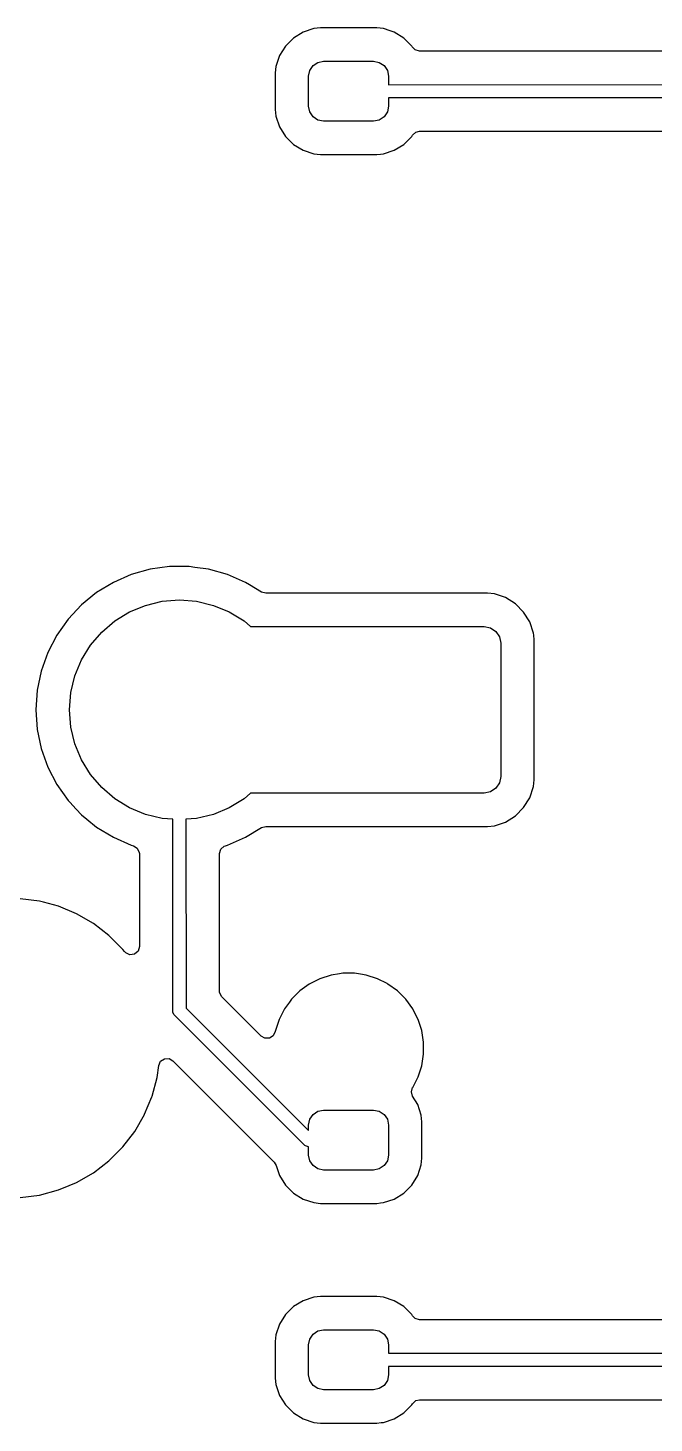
# Model space of a CAD drawing. Header units: millimetres. Extents: x 46 to 4458, y 59 to 1499.
# Drawn here: x 1655.9 to 1665.3, y 861.31 to 882.26 of the extents above; entities that cross this region are included whole.
import ezdxf

# ---------------------------------------------------------------- set-up
doc = ezdxf.new("R2010")
doc.units = ezdxf.units.MM
doc.layers.add('BLACK', color=7, linetype='Continuous')

msp = doc.modelspace()

# ---------------------------------------------------------------- linework, layer by layer
at = {"layer": 'BLACK', "linetype": 'Continuous'}
for p, q in [((1660.19041, 882.24724), (1660.02942, 882.19389)), ((1660.28976, 882.25739), (1660.19041, 882.24724)), ((1660.19041, 882.24724), (1660.19041, 882.24724)), ((1660.28978, 882.25739), (1660.28976, 882.25739)), ((1661.13647, 882.25739), (1660.28978, 882.25739)), ((1661.23583, 882.24724), (1661.13647, 882.25739)), ((1661.33768, 882.21349), (1661.23583, 882.24724)), ((1659.88507, 882.10486), (1659.76515, 881.98493)), ((1659.88508, 882.10486), (1659.88507, 882.10486)), ((1660.02941, 882.19389), (1659.88508, 882.10486)), ((1660.02942, 882.19389), (1660.02941, 882.19389)), ((1661.39682, 882.19389), (1661.33768, 882.21349)), ((1661.54116, 882.10486), (1661.39682, 882.19389)), ((1661.39682, 882.19389), (1661.39682, 882.19389)), ((1661.39682, 882.19389), (1661.39682, 882.19389)), ((1661.66109, 881.98493), (1661.54116, 882.10486)), ((1661.54116, 882.10486), (1661.54116, 882.10486)), ((1659.67612, 881.84058), (1659.62277, 881.6796)), ((1659.76515, 881.98493), (1659.67612, 881.84059)), ((1659.67612, 881.84059), (1659.67612, 881.84058)), ((1659.76515, 881.98493), (1659.76515, 881.98493)), ((1661.66892, 881.97223), (1661.66109, 881.98493)), ((1661.67258, 881.96629), (1661.66892, 881.97223)), ((1661.71108, 881.92707), (1661.67258, 881.96629)), ((1661.77812, 881.90739), (1661.71108, 881.92707)), ((1678.69812, 881.90739), (1661.77812, 881.90739)), ((1659.62277, 881.6796), (1659.61262, 881.58024)), ((1660.13025, 881.61799), (1660.17902, 881.69099)), ((1660.17902, 881.69099), (1660.25202, 881.73976)), ((1660.25202, 881.73976), (1660.33812, 881.75689)), ((1660.33812, 881.75689), (1661.08812, 881.75689)), ((1661.08812, 881.75689), (1661.17422, 881.73976)), ((1661.17422, 881.73976), (1661.24722, 881.69099)), ((1661.24722, 881.69099), (1661.29599, 881.61799)), ((1659.61262, 881.58024), (1659.61262, 881.03355)), ((1660.11312, 881.53189), (1660.13025, 881.61799)), ((1660.11312, 881.08189), (1660.11312, 881.53189)), ((1661.29599, 881.61799), (1661.31312, 881.53189)), ((1661.31312, 881.53189), (1661.31312, 881.40498)), ((1661.31312, 881.40498), (1679.16312, 881.40542)), ((1679.16312, 881.20734), (1661.31312, 881.2069)), ((1661.31312, 881.2069), (1661.31312, 881.08189)), ((1659.61262, 881.03355), (1659.61262, 881.03353)), ((1659.61262, 881.03353), (1659.62277, 880.93418)), ((1660.13025, 880.99578), (1660.11312, 881.08189)), ((1660.17902, 880.92279), (1660.13025, 880.99578)), ((1661.29599, 880.99578), (1661.24722, 880.92279)), ((1661.31312, 881.08189), (1661.29599, 880.99578)), ((1659.62277, 880.93418), (1659.62277, 880.93418)), ((1659.62277, 880.93418), (1659.67612, 880.77319)), ((1660.25202, 880.87401), (1660.17902, 880.92279)), ((1660.33812, 880.85689), (1660.25202, 880.87401)), ((1661.08812, 880.85689), (1660.33812, 880.85689)), ((1661.17422, 880.87401), (1661.08812, 880.85689)), ((1661.24722, 880.92279), (1661.17422, 880.87401)), ((1659.67612, 880.77319), (1659.67612, 880.77318)), ((1659.67612, 880.77318), (1659.76515, 880.62885)), ((1659.76515, 880.62885), (1659.76515, 880.62884)), ((1659.76515, 880.62884), (1659.88507, 880.50892)), ((1661.54116, 880.50892), (1661.66109, 880.62884)), ((1661.66109, 880.62884), (1661.67258, 880.64748)), ((1661.67258, 880.64748), (1661.72453, 880.69421)), ((1661.72453, 880.69421), (1661.77812, 880.70639)), ((1661.77812, 880.70639), (1678.69812, 880.70639)), ((1659.88507, 880.50892), (1659.88508, 880.50892)), ((1659.88508, 880.50892), (1660.02941, 880.41989)), ((1660.02941, 880.41989), (1660.02942, 880.41989)), ((1660.02942, 880.41989), (1660.02942, 880.41988)), ((1660.02942, 880.41988), (1660.19041, 880.36654)), ((1660.19041, 880.36654), (1660.28977, 880.35639)), ((1661.13647, 880.35639), (1661.19088, 880.36195)), ((1661.19088, 880.36195), (1661.23583, 880.36654)), ((1661.23583, 880.36654), (1661.39682, 880.41988)), ((1661.39682, 880.41988), (1661.54116, 880.50892)), ((1660.28977, 880.35639), (1661.13646, 880.35639)), ((1661.13646, 880.35639), (1661.13647, 880.35639)), ((1661.13647, 880.35639), (1661.13647, 880.35639)), ((1657.73456, 874.12733), (1657.45127, 874.04795)), ((1658.02602, 874.16739), (1657.73456, 874.12733)), ((1657.73456, 874.12733), (1657.73456, 874.12733)), ((1658.32022, 874.16739), (1658.02602, 874.16739)), ((1658.02602, 874.16739), (1658.02602, 874.16739)), ((1658.40474, 874.15577), (1658.32022, 874.16739)), ((1658.32022, 874.16739), (1658.32022, 874.16739)), ((1658.61167, 874.12733), (1658.40474, 874.15577)), ((1658.61168, 874.12733), (1658.61167, 874.12733)), ((1658.89496, 874.04795), (1658.61168, 874.12733)), ((1658.61168, 874.12733), (1658.61168, 874.12733)), ((1657.18144, 873.93075), (1656.93007, 873.77789)), ((1657.45127, 874.04795), (1657.18144, 873.93075)), ((1657.18144, 873.93075), (1657.18144, 873.93075)), ((1659.16479, 873.93075), (1658.89496, 874.04795)), ((1659.22577, 873.89367), (1659.16479, 873.93075)), ((1659.40375, 873.78544), (1659.22577, 873.89367)), ((1656.93007, 873.77789), (1656.70186, 873.59223)), ((1657.915, 873.64657), (1658.17312, 873.66689)), ((1658.17312, 873.66689), (1658.43124, 873.64657)), ((1659.46818, 873.76739), (1659.40375, 873.78544)), ((1660.84599, 873.76739), (1659.46818, 873.76739)), ((1660.846, 873.76739), (1660.84599, 873.76739)), ((1662.79813, 873.76739), (1660.846, 873.76739)), ((1662.79814, 873.76739), (1662.79813, 873.76739)), ((1662.90091, 873.75689), (1662.79814, 873.76739)), ((1662.90092, 873.75689), (1662.90091, 873.75689)), ((1663.06745, 873.7017), (1662.90092, 873.75689)), ((1663.21678, 873.6096), (1663.06745, 873.7017)), ((1656.70186, 873.59223), (1656.50105, 873.37721)), ((1657.20327, 873.35177), (1657.42404, 873.48705)), ((1657.42404, 873.48705), (1657.66324, 873.58613)), ((1657.66324, 873.58613), (1657.915, 873.64657)), ((1658.43124, 873.64657), (1658.683, 873.58613)), ((1658.683, 873.58613), (1658.9222, 873.48705)), ((1658.9222, 873.48705), (1659.14297, 873.35177)), ((1663.34083, 873.48554), (1663.21678, 873.6096)), ((1663.43293, 873.33622), (1663.34083, 873.48554)), ((1656.50105, 873.37721), (1656.3314, 873.13687)), ((1657.00639, 873.18361), (1657.20327, 873.35177)), ((1659.14297, 873.35177), (1659.24234, 873.26689)), ((1659.24234, 873.26689), (1660.79812, 873.26689)), ((1660.79812, 873.26689), (1662.74812, 873.26689)), ((1662.74812, 873.26689), (1662.84379, 873.24786)), ((1662.84379, 873.24786), (1662.9249, 873.19366)), ((1663.48812, 873.16969), (1663.43293, 873.33622)), ((1656.3314, 873.13687), (1656.19605, 872.87565)), ((1656.3314, 873.13687), (1656.3314, 873.13687)), ((1656.83824, 872.98673), (1657.00639, 873.18361)), ((1662.9249, 873.19366), (1662.97909, 873.11256)), ((1662.97909, 873.11256), (1662.99812, 873.01689)), ((1663.48812, 873.16968), (1663.48812, 873.16969)), ((1663.49147, 873.13687), (1663.48812, 873.16968)), ((1663.49862, 873.0669), (1663.49147, 873.13687)), ((1663.49862, 870.96688), (1663.49862, 873.0669)), ((1656.19605, 872.87565), (1656.09753, 872.59845)), ((1656.70296, 872.76597), (1656.83824, 872.98673)), ((1662.99812, 873.01689), (1662.99812, 871.01689)), ((1656.60388, 872.52677), (1656.70296, 872.76597)), ((1656.09752, 872.59843), (1656.03767, 872.3104)), ((1656.09753, 872.59845), (1656.09752, 872.59843)), ((1656.54343, 872.275), (1656.60388, 872.52677)), ((1656.03767, 872.3104), (1656.01759, 872.01689)), ((1656.03767, 872.3104), (1656.03767, 872.3104)), ((1656.52312, 872.01689), (1656.54343, 872.275)), ((1656.01759, 872.01689), (1656.03767, 871.72338)), ((1656.54343, 871.75877), (1656.52312, 872.01689)), ((1656.03767, 871.72338), (1656.03767, 871.72337)), ((1656.03767, 871.72337), (1656.09752, 871.43534)), ((1656.60388, 871.50701), (1656.54343, 871.75877)), ((1656.09752, 871.43534), (1656.09753, 871.43533)), ((1656.09753, 871.43533), (1656.19605, 871.15813)), ((1656.70296, 871.2678), (1656.60388, 871.50701)), ((1656.19605, 871.15813), (1656.3314, 870.89691)), ((1656.83824, 871.04704), (1656.70296, 871.2678)), ((1657.00639, 870.85016), (1656.83824, 871.04704)), ((1662.99812, 871.01689), (1662.97909, 870.92122)), ((1663.48812, 870.86409), (1663.49862, 870.96688)), ((1656.3314, 870.89691), (1656.3314, 870.8969)), ((1656.3314, 870.8969), (1656.50105, 870.65656)), ((1657.20327, 870.68201), (1657.00639, 870.85016)), ((1659.24234, 870.76689), (1659.14297, 870.68201)), ((1660.69812, 870.76689), (1659.24234, 870.76689)), ((1662.74812, 870.76689), (1660.69812, 870.76689)), ((1662.84379, 870.78592), (1662.74812, 870.76689)), ((1662.9249, 870.84011), (1662.84379, 870.78592)), ((1662.97909, 870.92122), (1662.9249, 870.84011)), ((1663.43293, 870.69755), (1663.48812, 870.86409)), ((1656.50105, 870.65656), (1656.52689, 870.6289)), ((1656.52689, 870.6289), (1656.62379, 870.52515)), ((1656.62379, 870.52515), (1656.70186, 870.44155)), ((1657.42404, 870.54673), (1657.20327, 870.68201)), ((1657.66324, 870.44764), (1657.42404, 870.54673)), ((1658.9222, 870.54673), (1658.683, 870.44764)), ((1659.14297, 870.68201), (1658.9222, 870.54673)), ((1663.21678, 870.42418), (1663.34083, 870.54823)), ((1663.34083, 870.54823), (1663.43293, 870.69755)), ((1656.70186, 870.44155), (1656.78485, 870.37403)), ((1656.78485, 870.37403), (1656.93007, 870.25589)), ((1657.915, 870.3872), (1657.66324, 870.44764)), ((1658.07381, 870.3747), (1657.915, 870.3872)), ((1658.07504, 867.47738), (1658.07381, 870.3747)), ((1658.43124, 870.3872), (1658.2719, 870.37466)), ((1658.2719, 870.37466), (1658.2731, 867.53567)), ((1658.683, 870.44764), (1658.43124, 870.3872)), ((1662.90092, 870.27689), (1663.06745, 870.33207)), ((1663.06745, 870.33207), (1663.21678, 870.42418)), ((1656.93007, 870.25589), (1656.93007, 870.25589)), ((1656.93007, 870.25589), (1656.93007, 870.25589)), ((1656.93007, 870.25589), (1657.18144, 870.10303)), ((1657.18144, 870.10303), (1657.18144, 870.10303)), ((1657.18144, 870.10303), (1657.45128, 869.98582)), ((1658.89496, 869.98582), (1659.16479, 870.10302)), ((1659.16479, 870.10302), (1659.1648, 870.10303)), ((1659.1648, 870.10303), (1659.40375, 870.24834)), ((1659.1648, 870.10303), (1659.1648, 870.10303)), ((1659.40375, 870.24834), (1659.46818, 870.26639)), ((1659.46818, 870.26639), (1660.6481, 870.26639)), ((1660.6481, 870.26639), (1660.64811, 870.26639)), ((1660.64811, 870.26639), (1662.79813, 870.26639)), ((1662.79813, 870.26639), (1662.90092, 870.27689)), ((1657.45128, 869.98582), (1657.48207, 869.97719)), ((1657.48207, 869.97719), (1657.54132, 869.94015)), ((1657.54132, 869.94015), (1657.57113, 869.87696)), ((1658.77362, 869.85779), (1658.7933, 869.92483)), ((1658.7933, 869.92483), (1658.84611, 869.97058)), ((1658.84611, 869.97058), (1658.86417, 869.97719)), ((1658.86417, 869.97719), (1658.89496, 869.98582)), ((1658.89496, 869.98582), (1658.89496, 869.98582)), ((1657.57113, 869.87696), (1657.57262, 869.85779)), ((1657.57262, 869.85779), (1657.57262, 868.46141)), ((1658.77362, 868.42689), (1658.77362, 869.85779)), ((1656.07192, 869.14289), (1655.78024, 869.18129)), ((1656.13187, 869.12682), (1656.07192, 869.14289)), ((1656.07192, 869.14289), (1656.07192, 869.14289)), ((1656.07192, 869.14289), (1656.07192, 869.14289)), ((1656.35611, 869.06674), (1656.13187, 869.12682)), ((1656.62791, 868.95415), (1656.35611, 869.06674)), ((1656.62793, 868.95415), (1656.62791, 868.95415)), ((1656.88271, 868.80705), (1656.62793, 868.95415)), ((1656.88272, 868.80704), (1656.88271, 868.80705)), ((1656.88271, 868.80705), (1656.88271, 868.80705)), ((1657.11613, 868.62794), (1656.88272, 868.80704)), ((1656.88272, 868.80704), (1656.88272, 868.80704)), ((1656.88272, 868.80704), (1656.88272, 868.80704)), ((1657.11614, 868.62793), (1657.11613, 868.62794)), ((1657.32416, 868.4199), (1657.11614, 868.62793)), ((1657.32417, 868.41989), (1657.32416, 868.4199)), ((1657.35024, 868.38592), (1657.32417, 868.41989)), ((1657.57262, 868.46141), (1657.55293, 868.39437)), ((1658.77362, 867.79698), (1658.77362, 868.42689)), ((1657.36742, 868.36769), (1657.35024, 868.38592)), ((1657.43097, 868.33867), (1657.36742, 868.36769)), ((1657.50013, 868.34861), (1657.43097, 868.33867)), ((1657.55293, 868.39437), (1657.50013, 868.34861)), ((1660.44956, 868.03467), (1660.28108, 867.97993)), ((1660.57478, 868.05451), (1660.44956, 868.03467)), ((1660.62454, 868.06239), (1660.57478, 868.05451)), ((1660.8017, 868.06239), (1660.62454, 868.06239)), ((1660.88919, 868.04853), (1660.8017, 868.06239)), ((1660.97668, 868.03467), (1660.88919, 868.04853)), ((1661.14516, 867.97993), (1660.97668, 868.03467)), ((1658.77645, 867.77063), (1658.77362, 867.79698)), ((1659.9799, 867.79537), (1659.85464, 867.6701)), ((1659.97991, 867.79537), (1659.9799, 867.79537)), ((1659.9799, 867.79537), (1659.9799, 867.79537)), ((1660.04887, 867.84548), (1659.97991, 867.79537)), ((1660.12323, 867.8995), (1660.04887, 867.84548)), ((1660.28108, 867.97993), (1660.12323, 867.8995)), ((1660.28108, 867.97993), (1660.28108, 867.97993)), ((1661.28975, 867.90626), (1661.14516, 867.97993)), ((1661.14516, 867.97993), (1661.14516, 867.97993)), ((1661.30301, 867.8995), (1661.28975, 867.90626)), ((1661.44633, 867.79537), (1661.30301, 867.8995)), ((1661.5716, 867.6701), (1661.44633, 867.79537)), ((1658.80994, 867.7093), (1658.77645, 867.77063)), ((1659.4027, 867.11654), (1658.80994, 867.7093)), ((1659.82338, 867.62709), (1659.75051, 867.52678)), ((1659.85464, 867.6701), (1659.82338, 867.62709)), ((1659.85464, 867.6701), (1659.85464, 867.6701)), ((1659.85464, 867.6701), (1659.85464, 867.6701)), ((1661.67573, 867.52678), (1661.5716, 867.6701)), ((1658.08997, 867.44133), (1658.07504, 867.47738)), ((1658.10241, 867.42618), (1658.08997, 867.44133)), ((1660.05756, 865.47374), (1658.10241, 867.42618)), ((1658.2731, 867.53567), (1660.11312, 865.69821)), ((1659.75051, 867.52678), (1659.67008, 867.36893)), ((1661.69222, 867.49442), (1661.67573, 867.52678)), ((1661.75616, 867.36893), (1661.69222, 867.49442)), ((1659.61286, 867.18482), (1659.58293, 867.12168)), ((1659.61533, 867.20045), (1659.61286, 867.18482)), ((1659.67008, 867.36893), (1659.61533, 867.20045)), ((1659.67008, 867.36893), (1659.67008, 867.36893)), ((1661.78046, 867.29416), (1661.75616, 867.36893)), ((1661.75616, 867.36893), (1661.75616, 867.36893)), ((1661.81091, 867.20044), (1661.78046, 867.29416)), ((1661.83862, 867.02547), (1661.81091, 867.20044)), ((1659.45375, 867.08575), (1659.4027, 867.11654)), ((1659.52361, 867.08475), (1659.45375, 867.08575)), ((1659.58293, 867.12168), (1659.52361, 867.08475)), ((1661.83862, 866.84831), (1661.83862, 867.02547)), ((1657.89082, 866.74), (1657.94914, 866.77847)), ((1657.94914, 866.77847), (1658.01901, 866.7793)), ((1658.01901, 866.7793), (1658.07317, 866.7476)), ((1658.07317, 866.7476), (1659.59514, 865.22563)), ((1661.81091, 866.67333), (1661.83862, 866.84831)), ((1657.83912, 866.49809), (1657.86255, 866.6761)), ((1657.86255, 866.6761), (1657.89082, 866.74)), ((1661.75616, 866.50485), (1661.81091, 866.67333)), ((1657.76297, 866.2139), (1657.83912, 866.49809)), ((1661.65557, 866.28138), (1661.67382, 866.34388)), ((1661.67382, 866.34388), (1661.67572, 866.34698)), ((1661.67572, 866.34698), (1661.67573, 866.347)), ((1661.67573, 866.347), (1661.75616, 866.50485)), ((1657.6512, 865.94407), (1657.75956, 866.20567)), ((1657.75956, 866.20567), (1657.76297, 866.2139)), ((1661.67401, 866.21399), (1661.65557, 866.28138)), ((1661.75012, 866.09059), (1661.67401, 866.21399)), ((1657.50327, 865.68729), (1657.65038, 865.94208)), ((1657.65038, 865.94208), (1657.6512, 865.94407)), ((1660.13025, 865.86799), (1660.17902, 865.94099)), ((1660.17902, 865.94099), (1660.25202, 865.98976)), ((1660.25202, 865.98976), (1660.33812, 866.00689)), ((1660.33812, 866.00689), (1661.08812, 866.00689)), ((1661.08812, 866.00689), (1661.17422, 865.98976)), ((1661.17422, 865.98976), (1661.24722, 865.94099)), ((1661.24722, 865.94099), (1661.29599, 865.86799)), ((1661.75012, 866.09058), (1661.75012, 866.09059)), ((1661.75012, 866.09059), (1661.75012, 866.09059)), ((1661.80347, 865.9296), (1661.75012, 866.09058)), ((1661.81362, 865.83023), (1661.80347, 865.9296)), ((1660.11312, 865.78189), (1660.13025, 865.86799)), ((1660.11312, 865.69821), (1660.11312, 865.78189)), ((1661.29599, 865.86799), (1661.31312, 865.78189)), ((1661.31312, 865.78189), (1661.31312, 865.33189)), ((1661.81362, 865.28354), (1661.81362, 865.83023)), ((1657.32417, 865.45388), (1657.50327, 865.68729)), ((1657.11613, 865.24584), (1657.32417, 865.45388)), ((1660.06812, 865.46937), (1660.05756, 865.47374)), ((1660.09361, 865.45881), (1660.06812, 865.46937)), ((1660.11312, 865.45689), (1660.09361, 865.45881)), ((1660.11312, 865.33189), (1660.11312, 865.45689)), ((1660.13025, 865.24578), (1660.11312, 865.33189)), ((1661.31312, 865.33189), (1661.29599, 865.24578)), ((1661.80347, 865.18418), (1661.81362, 865.28354)), ((1656.88272, 865.06673), (1657.11613, 865.24584)), ((1659.59514, 865.22563), (1659.62516, 865.17696)), ((1659.62516, 865.17696), (1659.64618, 865.11353)), ((1659.64618, 865.11353), (1659.67612, 865.02319)), ((1660.17902, 865.17279), (1660.13025, 865.24578)), ((1660.25202, 865.12401), (1660.17902, 865.17279)), ((1660.33812, 865.10689), (1660.25202, 865.12401)), ((1661.08812, 865.10689), (1660.33812, 865.10689)), ((1661.17422, 865.12401), (1661.08812, 865.10689)), ((1661.24722, 865.17279), (1661.17422, 865.12401)), ((1661.29599, 865.24578), (1661.24722, 865.17279)), ((1661.75012, 865.02319), (1661.80347, 865.18418)), ((1656.35611, 864.80704), (1656.51991, 864.87489)), ((1656.51991, 864.87489), (1656.62791, 864.91962)), ((1656.62791, 864.91962), (1656.62792, 864.91962)), ((1656.62792, 864.91963), (1656.88272, 865.06673)), ((1656.62792, 864.91962), (1656.62792, 864.91963)), ((1659.67612, 865.02319), (1659.67612, 865.02318)), ((1659.67612, 865.02318), (1659.76515, 864.87885)), ((1659.76515, 864.87885), (1659.76515, 864.87884)), ((1659.76515, 864.87884), (1659.88507, 864.75892)), ((1661.54116, 864.75892), (1661.66109, 864.87884)), ((1661.66109, 864.87884), (1661.75012, 865.02319)), ((1655.78023, 864.69249), (1656.07192, 864.73089)), ((1656.07192, 864.73089), (1656.35611, 864.80704)), ((1659.88507, 864.75892), (1659.88508, 864.75892)), ((1659.88508, 864.75892), (1660.02941, 864.66989)), ((1660.02941, 864.66989), (1660.02942, 864.66989)), ((1660.02942, 864.66989), (1660.02942, 864.66988)), ((1660.02942, 864.66988), (1660.19041, 864.61654)), ((1661.23583, 864.61654), (1661.39682, 864.66988)), ((1661.39682, 864.66988), (1661.54116, 864.75892)), ((1660.19041, 864.61654), (1660.28977, 864.60639)), ((1660.28977, 864.60639), (1661.13646, 864.60639)), ((1661.13646, 864.60639), (1661.13647, 864.60639)), ((1661.13647, 864.60639), (1661.19088, 864.61195)), ((1661.13647, 864.60639), (1661.13647, 864.60639)), ((1661.19088, 864.61195), (1661.23583, 864.61654)), ((1660.19041, 863.19724), (1660.02942, 863.14389)), ((1660.28976, 863.20739), (1660.19041, 863.19724)), ((1660.19041, 863.19724), (1660.19041, 863.19724)), ((1660.28978, 863.20739), (1660.28976, 863.20739)), ((1661.13647, 863.20739), (1660.28978, 863.20739)), ((1661.23583, 863.19724), (1661.13647, 863.20739)), ((1661.39681, 863.14389), (1661.23583, 863.19724)), ((1659.88507, 863.05486), (1659.76515, 862.93493)), ((1659.88508, 863.05486), (1659.88507, 863.05486)), ((1660.02941, 863.14389), (1659.88508, 863.05486)), ((1660.02942, 863.14389), (1660.02941, 863.14389)), ((1661.39682, 863.14389), (1661.39681, 863.14389)), ((1661.54116, 863.05486), (1661.39682, 863.14389)), ((1661.39682, 863.14389), (1661.39682, 863.14389)), ((1661.39682, 863.14389), (1661.39682, 863.14389)), ((1661.66109, 862.93493), (1661.54116, 863.05486)), ((1661.54116, 863.05486), (1661.54116, 863.05486)), ((1659.67612, 862.79058), (1659.62277, 862.6296)), ((1659.76515, 862.93493), (1659.67612, 862.79059)), ((1659.67612, 862.79059), (1659.67612, 862.79058)), ((1659.76515, 862.93493), (1659.76515, 862.93493)), ((1661.67258, 862.91629), (1661.66109, 862.93493)), ((1661.71108, 862.87707), (1661.67258, 862.91629)), ((1661.77812, 862.85739), (1661.71108, 862.87707)), ((1678.69812, 862.85739), (1661.77812, 862.85739)), ((1659.62277, 862.6296), (1659.61262, 862.53024)), ((1660.11312, 862.48189), (1660.13025, 862.56799)), ((1660.13025, 862.56799), (1660.17902, 862.64099)), ((1660.17902, 862.64099), (1660.25202, 862.68976)), ((1660.25202, 862.68976), (1660.33812, 862.70689)), ((1660.33812, 862.70689), (1661.08812, 862.70689)), ((1661.08812, 862.70689), (1661.17422, 862.68976)), ((1661.17422, 862.68976), (1661.24722, 862.64099)), ((1661.24722, 862.64099), (1661.29599, 862.56799)), ((1661.29599, 862.56799), (1661.31312, 862.48189)), ((1659.61262, 862.53024), (1659.61262, 861.98355)), ((1660.11312, 862.03189), (1660.11312, 862.48189)), ((1661.31312, 862.48189), (1661.31312, 862.35498)), ((1661.31312, 862.35498), (1679.16312, 862.35538)), ((1679.16312, 862.1573), (1661.31312, 862.1569)), ((1661.31312, 862.1569), (1661.31312, 862.03189)), ((1659.61262, 861.98355), (1659.61262, 861.98353)), ((1659.61262, 861.98353), (1659.62277, 861.88418)), ((1660.13025, 861.94578), (1660.11312, 862.03189)), ((1660.17902, 861.87279), (1660.13025, 861.94578)), ((1661.29599, 861.94578), (1661.24722, 861.87279)), ((1661.31312, 862.03189), (1661.29599, 861.94578)), ((1659.62277, 861.88418), (1659.62277, 861.88418)), ((1659.62277, 861.88418), (1659.67612, 861.72319)), ((1659.67612, 861.72319), (1659.67612, 861.72318)), ((1659.67612, 861.72318), (1659.76515, 861.57885)), ((1660.25202, 861.82401), (1660.17902, 861.87279)), ((1660.33812, 861.80689), (1660.25202, 861.82401)), ((1661.08812, 861.80689), (1660.33812, 861.80689)), ((1661.17422, 861.82401), (1661.08812, 861.80689)), ((1661.24722, 861.87279), (1661.17422, 861.82401)), ((1659.76515, 861.57885), (1659.76515, 861.57884)), ((1659.76515, 861.57884), (1659.88507, 861.45892)), ((1661.54116, 861.45892), (1661.66109, 861.57884)), ((1661.66109, 861.57884), (1661.67258, 861.59748)), ((1661.67258, 861.59748), (1661.72453, 861.64421)), ((1661.72453, 861.64421), (1661.77812, 861.65639)), ((1661.77812, 861.65639), (1678.69812, 861.65639)), ((1659.88507, 861.45892), (1659.88508, 861.45892)), ((1659.88508, 861.45892), (1660.02941, 861.36989)), ((1660.02941, 861.36989), (1660.02942, 861.36989)), ((1660.02942, 861.36989), (1660.02942, 861.36988)), ((1660.02942, 861.36988), (1660.19041, 861.31654)), ((1660.19041, 861.31654), (1660.28977, 861.30639)), ((1660.28977, 861.30639), (1661.13646, 861.30639)), ((1661.13646, 861.30639), (1661.13647, 861.30639)), ((1661.13647, 861.30639), (1661.19991, 861.31287)), ((1661.13647, 861.30639), (1661.13647, 861.30639)), ((1661.19991, 861.31287), (1661.23583, 861.31654)), ((1661.23583, 861.31654), (1661.39682, 861.36988)), ((1661.39682, 861.36988), (1661.54116, 861.45892))]:
    msp.add_line(p, q, dxfattribs=at)

doc.saveas('drawing.dxf')
